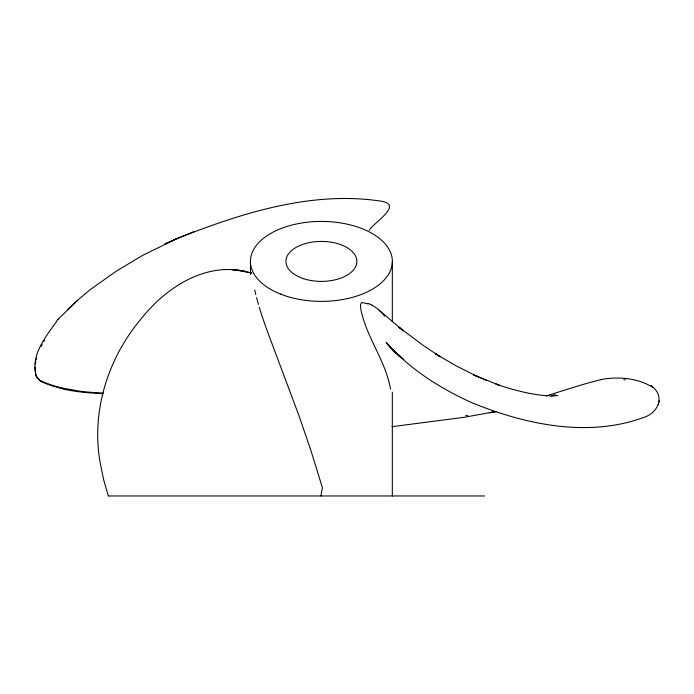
<?xml version="1.0" encoding="UTF-8"?>
<svg xmlns="http://www.w3.org/2000/svg" width="694" height="694" viewBox="0 0 694 694"><rect width="100%" height="100%" fill="white"/><g stroke="black" fill="none" stroke-linecap="round" stroke-linejoin="round"><path stroke-width="1.04" d="M392.327 392.171L392.327 495.967M392.327 321.921L392.327 261.404M390.991 347.868L386.159 342.61L399.25 356.022L387.469 344.12C411.056 369.911 441.141 389.048 472.926 403.153C526.069 424.676 588.451 437.819 643.876 417.389C659.196 412.505 665.173 394.912 650.998 385.812L652.638 387.365M35.047 367.048L35.663 374.37M35.342 364.003L35.75 361.565M320.888 495.967L322.424 487.778L310.582 449.512L298.923 415.593L274.408 350.045A176.259 1.379 69.3 0 0 270.252 339.019A179.338 39.914 72 0 1 266.114 327.759A135.512 29.131 71.9 0 1 262.106 316.238A155.907 91.782 73.2 0 1 259.296 307.39M36.097 359.865L36.522 358.113M659.3 400.898L658.259 404.611M56.414 321.634L56.483 321.469A3.496 1.9 -63.8 0 1 57.29 320.134L57.541 319.865A2.169 1.145 -61.5 0 1 58.435 319.249M41.05 346.462L42.161 344.337M43.8 341.422L44.668 339.93M56.24 322.033C45.162 337.267 29.729 356.759 36.548 376.79M369.277 230.217C372.513 223.529 404.003 204.808 381.292 201.199C311.389 190.46 240.671 213.362 176.354 238.849L142.817 255.297L116.739 270.886L90.385 289.476L78.543 299.374L67.604 309.689M57.68 319.726L77.416 300.476M175.851 239.074L194.155 231.536M494.553 411.742L464.225 417.302L392.023 426.671M489.348 412.774L496.279 411.533M491.794 412.219L496.054 411.516M465.787 415.654L467.756 415.359M550.056 396.257L557.837 395.563M108.359 495.967L484.62 495.967M623.785 379.687L625.259 379.818M547.922 395.849C530.121 394.53 512.771 389.82 495.915 384.12L499.368 385.265L473.464 374.847L486.884 380.572M245.303 271.363C204.019 262.115 164.652 288.609 140.283 319.891C107.405 359.345 90.931 412.626 100.326 463.566L103.658 479.754L108.333 495.88M63.033 388.224L80.495 391.303A226.062 191.483 -33.5 0 0 95.538 392.604A287.767 215.357 -21.9 0 1 103.432 393.134M368.011 303.894L366.276 303.495A45.951 29.599 -89.1 0 1 364.524 303.018L361.487 302.601L360.438 304.623A33.286 22.008 -51.4 0 1 360.585 306.635A25.019 16.803 -50 0 0 360.767 308.665A42.126 28.038 -51 0 0 361.106 310.556C366.953 338.16 385.777 361.184 390.531 389.082M477.854 376.721L456.227 365.903L435.433 353.706L440.213 356.837L422.724 345.022L398.434 326.857L403.361 330.83L378.855 309.949A100.769 44.702 -21.1 0 0 375.09 307.086A94.167 39.02 -15.2 0 0 372.088 305.36M650.131 385.777C635.921 378.083 618.97 376.677 603.216 379.158A13.013 3.296 -9.4 0 0 600.596 379.739M403.899 359.492L393.212 350.097L400.785 357.341L392.388 349.36M396.352 353.168L389.811 346.67L393.828 350.782M36.626 376.712L39.116 379.627A13.013 10.254 -21 0 0 41.102 380.841M36.253 375.992L39.411 380.416A12.986 10.228 -21.6 0 0 41.388 381.613M35.62 374.422L36.209 376.027M250.473 261.404L250.473 274.373M551.765 395.745A199.855 19.18 -13.9 0 1 555.269 394.582M651.024 385.968A2.169 0.529 78.1 0 1 651.319 386.662M600.562 379.722A129.925 25.791 -10.4 0 0 577.677 386.09L561.949 390.948A226.062 24.672 -13.3 0 0 549.613 394.964M549.613 394.964A287.767 75.776 -5.7 0 1 546.482 395.996M384.476 316.247A135.512 59.667 -31.1 0 0 382.845 314.078A155.907 59.085 -5.5 0 0 378.855 309.949M368.254 303.634A42.395 21.644 -34.4 0 1 372.244 305.221M95.893 393.281A289.849 217.309 -22.1 0 1 101.801 393.654M95.911 393.194A199.855 170.55 -34.7 0 1 63.293 389.048M63.371 388.874A129.761 103.267 -23.4 0 1 41.336 381.683M63.067 388.146A129.925 105.02 -25.6 0 1 41.05 380.911M258.428 304.414A100.769 36.591 73.6 0 1 256.58 297.631M255.808 294.577A94.167 42.551 72.9 0 1 254.733 289.945M165.398 243.776L164.929 243.993L176.354 238.849L165.398 243.776M235.405 269.949L232.108 269.662L241.998 270.79L251.896 273.028L235.405 269.949M280.541 294.091A70.953 39.974 0 0 0 392.067 265.004A70.953 39.974 0 0 0 291.593 225.125A70.953 39.974 0 0 0 280.541 294.091M303.66 278.719A35.481 19.987 0 0 0 356.872 261.404A35.481 19.987 0 0 0 303.66 244.097A35.481 19.987 0 0 0 303.66 278.719"/></g></svg>
